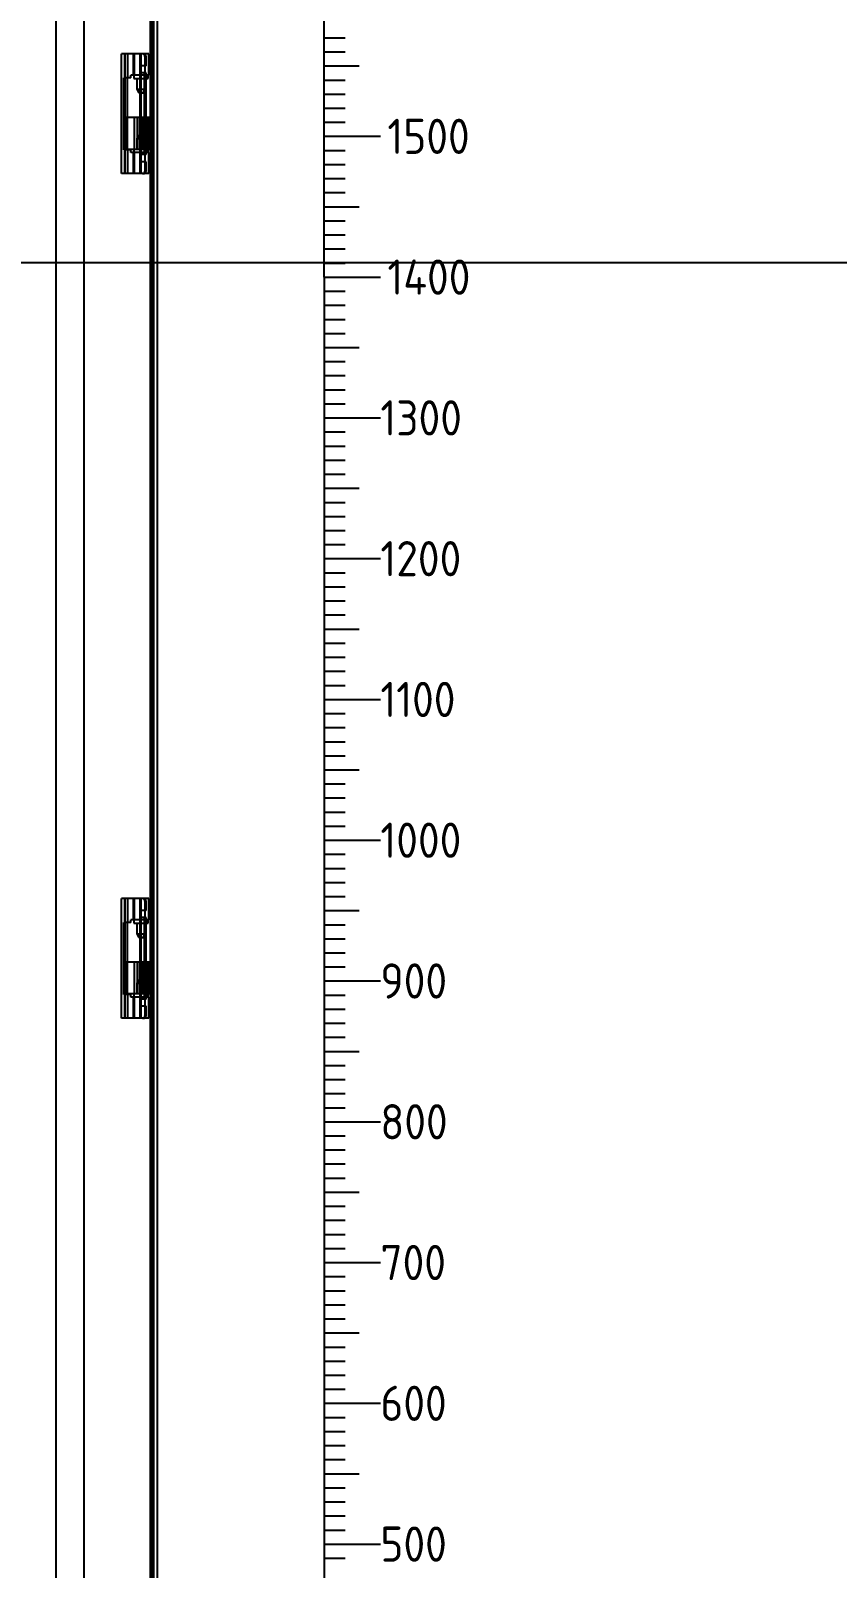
# Model space of a CAD drawing. Header units: millimetres. Extents: x 40929 to 57897, y 13592 to 43737.
# Drawn here: x 47975 to 48548, y 28007 to 29100 of the extents above; entities that cross this region are included whole.
import ezdxf
from ezdxf.enums import TextEntityAlignment as Align

# ---------------------------------------------------------------- set-up
doc = ezdxf.new("R2010")
doc.units = ezdxf.units.MM
doc.layers.add('! NO PLOT !', color=7, linetype='Continuous', true_color=0xff75dd, plot=False)
doc.layers.add('000-PI-ORMAR', color=2, linetype='Continuous')
doc.styles.add('PI0', font='isocpeur.ttf', dxfattribs={"width": 0.9})

# ---------------------------------------------------------------- blocks, each defined once
blk = doc.blocks.new('8806000_2000x800x600')
at = {"layer": '! NO PLOT !'}
for p, q in [((-3095.8, 1826.7), (-3095.8, -3.3)), ((-3075.8, -8.3), (-3075.8, 1831.7)), ((-3049.3, 1183), (-3049.3, 1268)), ((-3029.9, 1268), (-3049.3, 1268)), ((-3046.8, 1251), (-3046.8, 1268)), ((-3046.6, 1183), (-3046.6, 1268)), ((-3044.7, 1251), (-3044.7, 1268)), ((-3041, 1268), (-3041, 1253)), ((-3040.1, 1253), (-3040.1, 1268)), ((-3036, 1183), (-3036, 1268)), ((-3035.4, 1253), (-3035.4, 1268)), ((-3035.2, 1183), (-3035.2, 1268)), ((-3029.9, 1253), (-3029.9, 1268)), ((-3031.8, 1259.5), (-3036, 1259.5)), ((-3032.4, 1266), (-3031.8, 1266)), ((-3032.4, 1185), (-3032.4, 1266)), ((-3032.4, 1191.5), (-3032.4, 1259.5)), ((-3031.8, 1259.5), (-3031.8, 1266)), ((-3047.6, 1200), (-3047.6, 1251)), ((-3042.6, 1251), (-3047.6, 1251)), ((-3045.1, 1200), (-3045.1, 1251)), ((-3029.9, 1253), (-3042.6, 1253)), ((-3042.6, 1251), (-3042.6, 1253)), ((-3040.5, 1253), (-3040.5, 1250.5)), ((-3040.5, 1250.5), (-3030.3, 1250.5)), ((-3038.4, 1250.5), (-3038.4, 1243)), ((-3031.7, 1254.5), (-3036, 1254.5)), ((-3032.9, 1196.5), (-3032.9, 1254.5)), ((-3032.5, 1243), (-3032.5, 1250.5)), ((-3032.2, 1196.5), (-3032.2, 1254.5)), ((-3031.7, 1196.5), (-3031.7, 1254.5)), ((-3030.3, 1250.5), (-3030.3, 1253)), ((-3038.4, 1243), (-3032.5, 1243)), ((-3038.4, 1243), (-3036.9, 1240.5)), ((-3036.9, 1240.5), (-3033.9, 1240.5)), ((-3033.9, 1240.5), (-3032.5, 1243)), ((-3046.1, 1223), (-3046.1, 1200.5)), ((-3046.1, 1223), (-3029.3, 1223)), ((-3040.2, 1223), (-3040.2, 1200.5)), ((-3038.2, 1223), (-3038.2, 1200.5)), ((-3036.5, 1223), (-3036.5, 1200.5)), ((-3036.1, 1223), (-3036.1, 1200.5)), ((-3034, 1223), (-3034, 1200.5)), ((-3033.6, 1223), (-3033.6, 1200.5)), ((-3033.3, 1223), (-3033.3, 1200.5)), ((-3032.2, 1223), (-3032.2, 1200.5)), ((-3031.4, 1223), (-3031.4, 1200.5)), ((-3031.3, 1200.5), (-3031.3, 1223)), ((-3030.3, 1223), (-3030.3, 1200.5)), ((-3029.5, 1223), (-3029.5, 1200.5)), ((-3036.9, 1210.5), (-3038.4, 1208)), ((-3038.4, 1208), (-3038.4, 1200.5)), ((-3038.4, 1208), (-3032.5, 1208)), ((-3036.9, 1210.5), (-3033.9, 1210.5)), ((-3032.5, 1208), (-3033.9, 1210.5)), ((-3032.5, 1200.5), (-3032.5, 1208)), ((-3042.6, 1200), (-3047.6, 1200)), ((-3046.8, 1183), (-3046.8, 1200)), ((-3046.1, 1200.5), (-3029.3, 1200.5)), ((-3044.7, 1183), (-3044.7, 1200)), ((-3042.6, 1198), (-3042.6, 1200)), ((-3029.9, 1198), (-3042.6, 1198)), ((-3041, 1198), (-3041, 1183)), ((-3040.5, 1200.5), (-3040.5, 1198)), ((-3040.1, 1183), (-3040.1, 1198)), ((-3031.7, 1196.5), (-3036, 1196.5)), ((-3031.8, 1191.5), (-3036, 1191.5)), ((-3035.4, 1183), (-3035.4, 1198)), ((-3031.8, 1185), (-3031.8, 1191.5)), ((-3030.3, 1198), (-3030.3, 1200.5)), ((-3029.9, 1183), (-3029.9, 1198)), ((-3029.9, 1183), (-3049.3, 1183)), ((-3032.4, 1185), (-3031.8, 1185)), ((-3049.3, 583), (-3049.3, 668)), ((-3029.9, 668), (-3049.3, 668)), ((-3046.8, 651), (-3046.8, 668)), ((-3046.6, 583), (-3046.6, 668)), ((-3044.7, 651), (-3044.7, 668)), ((-3041, 668), (-3041, 653)), ((-3040.1, 653), (-3040.1, 668)), ((-3036, 583), (-3036, 668)), ((-3035.4, 653), (-3035.4, 668)), ((-3035.2, 583), (-3035.2, 668)), ((-3029.9, 653), (-3029.9, 668)), ((-3031.8, 659.5), (-3036, 659.5)), ((-3032.4, 666), (-3031.8, 666)), ((-3032.4, 585), (-3032.4, 666)), ((-3032.4, 591.5), (-3032.4, 659.5)), ((-3031.8, 659.5), (-3031.8, 666)), ((-3047.6, 600), (-3047.6, 651)), ((-3042.6, 651), (-3047.6, 651)), ((-3045.1, 600), (-3045.1, 651)), ((-3029.9, 653), (-3042.6, 653)), ((-3042.6, 651), (-3042.6, 653)), ((-3040.5, 653), (-3040.5, 650.5)), ((-3040.5, 650.5), (-3030.3, 650.5)), ((-3038.4, 650.5), (-3038.4, 643)), ((-3031.7, 654.5), (-3036, 654.5)), ((-3032.9, 596.5), (-3032.9, 654.5)), ((-3032.5, 643), (-3032.5, 650.5)), ((-3032.2, 596.5), (-3032.2, 654.5)), ((-3031.7, 596.5), (-3031.7, 654.5)), ((-3030.3, 650.5), (-3030.3, 653)), ((-3038.4, 643), (-3036.9, 640.5)), ((-3038.4, 643), (-3032.5, 643)), ((-3036.9, 640.5), (-3033.9, 640.5)), ((-3033.9, 640.5), (-3032.5, 643)), ((-3046.1, 623), (-3046.1, 600.5)), ((-3046.1, 623), (-3029.3, 623)), ((-3040.2, 623), (-3040.2, 600.5)), ((-3038.2, 623), (-3038.2, 600.5)), ((-3036.5, 623), (-3036.5, 600.5)), ((-3036.1, 623), (-3036.1, 600.5)), ((-3034, 623), (-3034, 600.5)), ((-3033.6, 623), (-3033.6, 600.5)), ((-3033.3, 623), (-3033.3, 600.5)), ((-3032.2, 623), (-3032.2, 600.5)), ((-3031.4, 623), (-3031.4, 600.5)), ((-3031.3, 600.5), (-3031.3, 623)), ((-3030.3, 623), (-3030.3, 600.5)), ((-3029.5, 623), (-3029.5, 600.5)), ((-3036.9, 610.5), (-3038.4, 608)), ((-3038.4, 608), (-3038.4, 600.5)), ((-3038.4, 608), (-3032.5, 608)), ((-3036.9, 610.5), (-3033.9, 610.5)), ((-3032.5, 608), (-3033.9, 610.5)), ((-3032.5, 600.5), (-3032.5, 608)), ((-3042.6, 600), (-3047.6, 600)), ((-3046.8, 583), (-3046.8, 600)), ((-3046.1, 600.5), (-3029.3, 600.5)), ((-3044.7, 583), (-3044.7, 600)), ((-3042.6, 598), (-3042.6, 600)), ((-3029.9, 598), (-3042.6, 598)), ((-3041, 598), (-3041, 583)), ((-3040.5, 600.5), (-3040.5, 598)), ((-3040.1, 583), (-3040.1, 598)), ((-3031.7, 596.5), (-3036, 596.5)), ((-3031.8, 591.5), (-3036, 591.5)), ((-3035.4, 583), (-3035.4, 598)), ((-3031.8, 585), (-3031.8, 591.5)), ((-3030.3, 598), (-3030.3, 600.5)), ((-3029.9, 583), (-3029.9, 598)), ((-3029.9, 583), (-3049.3, 583)), ((-3032.4, 585), (-3031.8, 585))]:
    blk.add_line(p, q, dxfattribs=at)
for centre, start_param, end_param in [((-3034.4, 1266), 4.712389, 6.283185), ((-3033.7, 1266), 4.712389, 6.283185), ((-3034.4, 1185), 3.141593, 4.712389), ((-3033.7, 1185), 3.141593, 4.712389), ((-3034.4, 666), 4.712389, 6.283185), ((-3033.7, 666), 4.712389, 6.283185), ((-3034.4, 585), 3.141593, 4.712389), ((-3033.7, 585), 3.141593, 4.712389)]:
    blk.add_ellipse(centre, major_axis=(0, 2), ratio=0.965926, start_param=start_param, end_param=end_param, dxfattribs=at)
at = {"layer": '000-PI-ORMAR'}
for p, q in [((-3028.8, 1904), (-3028.8, -80.5)), ((-3027.3, -80.5), (-3027.3, 1904)), ((-3027.3, 1904), (-3027.3, -80.5)), ((-3026.5, 1883.5), (-3026.5, -67.5)), ((-3023.8, 1883.5), (-3023.8, -67.5))]:
    blk.add_line(p, q, dxfattribs=at)

msp = doc.modelspace()

# ---------------------------------------------------------------- linework, layer by layer
at = {"layer": '! NO PLOT !', "ltscale": 0.25}
msp.add_line((47885.306, 28934.947), (51286.563, 28934.947), dxfattribs=at)
for p, q in [((48182.956, 28924.568), (48182.956, 29724.568)), ((48182.956, 29094.568), (48197.956, 29094.568)), ((48182.956, 29084.568), (48197.956, 29084.568)), ((48182.956, 29074.568), (48207.956, 29074.568)), ((48182.956, 29064.568), (48197.956, 29064.568)), ((48182.956, 29054.568), (48197.956, 29054.568)), ((48182.956, 29044.568), (48197.956, 29044.568)), ((48182.956, 29034.568), (48197.956, 29034.568)), ((48182.956, 29024.568), (48222.956, 29024.568)), ((48182.956, 29014.568), (48197.956, 29014.568)), ((48182.956, 29004.568), (48197.956, 29004.568)), ((48182.956, 28994.568), (48197.956, 28994.568)), ((48182.956, 28984.568), (48197.956, 28984.568)), ((48182.956, 28974.568), (48207.956, 28974.568)), ((48182.956, 28964.568), (48197.956, 28964.568)), ((48182.956, 28954.568), (48197.956, 28954.568)), ((48182.956, 28944.568), (48197.956, 28944.568)), ((48182.956, 28934.568), (48197.956, 28934.568)), ((48182.956, 28924.568), (48222.956, 28924.568)), ((48182.956, 28924.568), (48182.956, 28064.568)), ((48182.956, 28924.568), (48222.956, 28924.568)), ((48182.956, 28914.568), (48197.956, 28914.568)), ((48182.956, 28904.568), (48197.956, 28904.568)), ((48182.956, 28894.568), (48197.956, 28894.568)), ((48182.956, 28884.568), (48197.956, 28884.568)), ((48182.956, 28874.568), (48207.956, 28874.568)), ((48182.956, 28864.568), (48197.956, 28864.568)), ((48182.956, 28854.568), (48197.956, 28854.568)), ((48182.956, 28844.568), (48197.956, 28844.568)), ((48182.956, 28834.568), (48197.956, 28834.568)), ((48182.956, 28824.568), (48222.956, 28824.568)), ((48182.956, 28814.568), (48197.956, 28814.568)), ((48182.956, 28804.568), (48197.956, 28804.568)), ((48182.956, 28794.568), (48197.956, 28794.568)), ((48182.956, 28784.568), (48197.956, 28784.568)), ((48182.956, 28774.568), (48207.956, 28774.568)), ((48182.956, 28764.568), (48197.956, 28764.568)), ((48182.956, 28754.568), (48197.956, 28754.568)), ((48182.956, 28744.568), (48197.956, 28744.568)), ((48182.956, 28734.568), (48197.956, 28734.568)), ((48182.956, 28724.568), (48222.956, 28724.568)), ((48182.956, 28724.568), (48222.956, 28724.568)), ((48182.956, 28724.568), (48222.956, 28724.568)), ((48182.956, 28714.568), (48197.956, 28714.568)), ((48182.956, 28704.568), (48197.956, 28704.568)), ((48182.956, 28694.568), (48197.956, 28694.568)), ((48182.956, 28684.568), (48197.956, 28684.568)), ((48182.956, 28674.568), (48207.956, 28674.568)), ((48182.956, 28664.568), (48197.956, 28664.568)), ((48182.956, 28654.568), (48197.956, 28654.568)), ((48182.956, 28644.568), (48197.956, 28644.568)), ((48182.956, 28634.568), (48197.956, 28634.568)), ((48182.956, 28624.568), (48222.956, 28624.568)), ((48182.956, 28614.568), (48197.956, 28614.568)), ((48182.956, 28604.568), (48197.956, 28604.568)), ((48182.956, 28594.568), (48197.956, 28594.568)), ((48182.956, 28584.568), (48197.956, 28584.568)), ((48182.956, 28574.568), (48207.956, 28574.568)), ((48182.956, 28564.568), (48197.956, 28564.568)), ((48182.956, 28554.568), (48197.956, 28554.568)), ((48182.956, 28544.568), (48197.956, 28544.568)), ((48182.956, 28534.568), (48197.956, 28534.568)), ((48182.956, 28524.568), (48222.956, 28524.568)), ((48182.956, 28524.568), (48222.956, 28524.568)), ((48182.956, 28524.568), (48222.956, 28524.568)), ((48182.956, 28524.568), (48222.956, 28524.568)), ((48182.956, 28514.568), (48197.956, 28514.568)), ((48182.956, 28504.568), (48197.956, 28504.568)), ((48182.956, 28494.568), (48197.956, 28494.568)), ((48182.956, 28484.568), (48197.956, 28484.568)), ((48182.956, 28474.568), (48207.956, 28474.568)), ((48182.956, 28464.568), (48197.956, 28464.568)), ((48182.956, 28454.568), (48197.956, 28454.568)), ((48182.956, 28444.568), (48197.956, 28444.568)), ((48182.956, 28434.568), (48197.956, 28434.568)), ((48182.956, 28424.568), (48222.956, 28424.568)), ((48182.956, 28414.568), (48197.956, 28414.568)), ((48182.956, 28404.568), (48197.956, 28404.568)), ((48182.956, 28394.568), (48197.956, 28394.568)), ((48182.956, 28384.568), (48197.956, 28384.568)), ((48182.956, 28374.568), (48207.956, 28374.568)), ((48182.956, 28364.568), (48197.956, 28364.568)), ((48182.956, 28354.568), (48197.956, 28354.568)), ((48182.956, 28344.568), (48197.956, 28344.568)), ((48182.956, 28334.568), (48197.956, 28334.568)), ((48182.956, 28324.568), (48222.956, 28324.568)), ((48182.956, 28324.568), (48222.956, 28324.568)), ((48182.956, 28324.568), (48222.956, 28324.568)), ((48182.956, 28324.568), (48222.956, 28324.568)), ((48182.956, 28324.568), (48222.956, 28324.568)), ((48182.956, 28314.568), (48197.956, 28314.568)), ((48182.956, 28304.568), (48197.956, 28304.568)), ((48182.956, 28294.568), (48197.956, 28294.568)), ((48182.956, 28284.568), (48197.956, 28284.568)), ((48182.956, 28274.568), (48207.956, 28274.568)), ((48182.956, 28264.568), (48197.956, 28264.568)), ((48182.956, 28254.568), (48197.956, 28254.568)), ((48182.956, 28244.568), (48197.956, 28244.568)), ((48182.956, 28234.568), (48197.956, 28234.568)), ((48182.956, 28224.568), (48222.956, 28224.568)), ((48182.956, 28214.568), (48197.956, 28214.568)), ((48182.956, 28204.568), (48197.956, 28204.568)), ((48182.956, 28194.568), (48197.956, 28194.568)), ((48182.956, 28184.568), (48197.956, 28184.568)), ((48182.956, 28174.568), (48207.956, 28174.568)), ((48182.956, 28164.568), (48197.956, 28164.568)), ((48182.956, 28154.568), (48197.956, 28154.568)), ((48182.956, 28144.568), (48197.956, 28144.568)), ((48182.956, 28134.568), (48197.956, 28134.568)), ((48182.956, 28124.568), (48222.956, 28124.568)), ((48182.956, 28124.568), (48222.956, 28124.568)), ((48182.956, 28124.568), (48222.956, 28124.568)), ((48182.956, 28124.568), (48222.956, 28124.568)), ((48182.956, 28124.568), (48222.956, 28124.568)), ((48182.956, 28124.568), (48222.956, 28124.568)), ((48182.956, 28114.568), (48197.956, 28114.568)), ((48182.956, 28104.568), (48197.956, 28104.568)), ((48182.956, 28094.568), (48197.956, 28094.568)), ((48182.956, 28084.568), (48197.956, 28084.568)), ((48182.956, 28074.568), (48207.956, 28074.568)), ((48182.956, 28064.568), (48182.956, 27524.568)), ((48182.956, 28064.568), (48197.956, 28064.568)), ((48182.956, 28054.568), (48197.956, 28054.568)), ((48182.956, 28044.568), (48197.956, 28044.568)), ((48182.956, 28034.568), (48197.956, 28034.568)), ((48182.956, 28024.568), (48222.956, 28024.568)), ((48182.956, 28014.568), (48197.956, 28014.568))]:
    msp.add_line(p, q)

# ---------------------------------------------------------------- block references
msp.add_blockref('8806000_2000x800x600', (51088.272, 27815.068))

# ---------------------------------------------------------------- texts
at = {"style": 'PI0', "width": 0.9}
for s, p in [('1500', (48227.927, 29024.568)), ('1400', (48227.927, 28924.568)), ('1300', (48222.956, 28824.568)), ('1200', (48222.956, 28724.568)), ('1100', (48222.956, 28624.568)), ('1000', (48222.956, 28524.568)), ('900', (48222.956, 28424.568)), ('800', (48222.956, 28324.568)), ('700', (48222.956, 28224.568)), ('600', (48222.956, 28124.568)), ('500', (48222.956, 28024.568))]:
    msp.add_text(s, height=25, dxfattribs=at).set_placement(p, align=Align.MIDDLE_LEFT)

doc.saveas('drawing.dxf')
